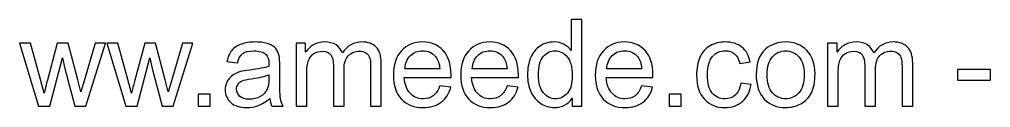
# Model space of a CAD drawing. Header units: millimetres. Extents: x 163 to 1278, y -605 to 37.
# Drawn here: x 850.6 to 1065.2, y -589.2 to -569.8 of the extents above; entities that cross this region are included whole.
import ezdxf

# ---------------------------------------------------------------- set-up
doc = ezdxf.new("R2010")
doc.units = ezdxf.units.MM
doc.header["$MEASUREMENT"] = 0
doc.layers.add('Layer 1', color=7, linetype='Continuous')

msp = doc.modelspace()

# ---------------------------------------------------------------- linework, layer by layer
at = {"layer": 'Layer 1', "color": 250}
for points, knots in [([(972.7297, -588.9556), (972.7297, -588.9556), (972.7297, -587.1955), (972.7297, -587.1955), (972.7297, -587.1955), (971.8518, -588.5635), (970.5596, -589.2497), (968.8529, -589.2497), (968.8529, -589.2497), (967.7478, -589.2497), (966.7318, -588.9467), (965.8094, -588.3362), (965.8094, -588.3362), (964.8826, -587.7302), (964.1651, -586.8791), (963.6527, -585.7918), (963.6527, -585.7918), (963.1447, -584.7001), (962.8907, -583.4479), (962.8907, -582.0309), (962.8907, -582.0309), (962.8907, -580.6495), (963.1224, -579.3974), (963.5814, -578.27), (963.5814, -578.27), (964.0448, -577.1471), (964.7355, -576.2826), (965.6579, -575.6855), (965.6579, -575.6855), (966.5759, -575.0839), (967.6097, -574.7854), (968.7459, -574.7854), (968.7459, -574.7854), (969.5837, -574.7854), (970.3278, -574.9636), (970.9784, -575.3156), (970.9784, -575.3156), (971.629, -575.6677), (972.1593, -576.1311), (972.5692, -576.697), (972.5692, -576.697), (972.5692, -576.697), (972.5692, -569.8124), (972.5692, -569.8124), (972.5692, -569.8124), (972.5692, -569.8124), (974.922, -569.8124), (974.922, -569.8124), (974.922, -569.8124), (974.922, -569.8124), (974.922, -588.9556), (974.922, -588.9556), (974.922, -588.9556), (974.922, -588.9556), (972.7297, -588.9556), (972.7297, -588.9556)], [0, 0, 0, 0, 0.06666667, 0.06666667, 0.06666667, 0.06666667, 0.13333333, 0.13333333, 0.13333333, 0.13333333, 0.2, 0.2, 0.2, 0.2, 0.26666667, 0.26666667, 0.26666667, 0.26666667, 0.33333333, 0.33333333, 0.33333333, 0.33333333, 0.4, 0.4, 0.4, 0.4, 0.46666667, 0.46666667, 0.46666667, 0.46666667, 0.53333333, 0.53333333, 0.53333333, 0.53333333, 0.6, 0.6, 0.6, 0.6, 0.66666667, 0.66666667, 0.66666667, 0.66666667, 0.73333333, 0.73333333, 0.73333333, 0.73333333, 0.8, 0.8, 0.8, 0.8, 0.86666667, 0.86666667, 0.86666667, 0.86666667, 1, 1, 1, 1]), ([(854.8183, -588.9556), (854.8183, -588.9556), (850.6251, -575.0795), (850.6251, -575.0795), (850.6251, -575.0795), (850.6251, -575.0795), (853.0849, -575.0795), (853.0849, -575.0795), (853.0849, -575.0795), (853.0849, -575.0795), (855.2995, -583.087), (855.2995, -583.087), (855.2995, -583.087), (855.2995, -583.087), (856.0838, -586.0681), (856.0838, -586.0681), (856.0838, -586.0681), (856.115, -585.921), (856.3556, -584.9674), (856.8012, -583.2073), (856.8012, -583.2073), (856.8012, -583.2073), (858.9981, -575.0795), (858.9981, -575.0795), (858.9981, -575.0795), (858.9981, -575.0795), (861.4088, -575.0795), (861.4088, -575.0795), (861.4088, -575.0795), (861.4088, -575.0795), (863.4987, -583.136), (863.4987, -583.136), (863.4987, -583.136), (863.4987, -583.136), (864.1804, -585.7784), (864.1804, -585.7784), (864.1804, -585.7784), (864.1804, -585.7784), (864.9781, -583.1004), (864.9781, -583.1004), (864.9781, -583.1004), (864.9781, -583.1004), (867.3754, -575.0795), (867.3754, -575.0795), (867.3754, -575.0795), (867.3754, -575.0795), (869.6614, -575.0795), (869.6614, -575.0795), (869.6614, -575.0795), (869.6614, -575.0795), (865.3078, -588.9556), (865.3078, -588.9556), (865.3078, -588.9556), (865.3078, -588.9556), (862.8748, -588.9556), (862.8748, -588.9556), (862.8748, -588.9556), (862.8748, -588.9556), (860.6735, -580.654), (860.6735, -580.654), (860.6735, -580.654), (860.6735, -580.654), (860.1165, -578.2789), (860.1165, -578.2789), (860.1165, -578.2789), (860.1165, -578.2789), (857.3092, -588.9556), (857.3092, -588.9556), (857.3092, -588.9556), (857.3092, -588.9556), (854.8183, -588.9556), (854.8183, -588.9556)], [0, 0, 0, 0, 0.05263158, 0.05263158, 0.05263158, 0.05263158, 0.10526316, 0.10526316, 0.10526316, 0.10526316, 0.15789474, 0.15789474, 0.15789474, 0.15789474, 0.21052632, 0.21052632, 0.21052632, 0.21052632, 0.26315789, 0.26315789, 0.26315789, 0.26315789, 0.31578947, 0.31578947, 0.31578947, 0.31578947, 0.36842105, 0.36842105, 0.36842105, 0.36842105, 0.42105263, 0.42105263, 0.42105263, 0.42105263, 0.47368421, 0.47368421, 0.47368421, 0.47368421, 0.52631579, 0.52631579, 0.52631579, 0.52631579, 0.57894737, 0.57894737, 0.57894737, 0.57894737, 0.63157895, 0.63157895, 0.63157895, 0.63157895, 0.68421053, 0.68421053, 0.68421053, 0.68421053, 0.73684211, 0.73684211, 0.73684211, 0.73684211, 0.78947368, 0.78947368, 0.78947368, 0.78947368, 0.84210526, 0.84210526, 0.84210526, 0.84210526, 0.89473684, 0.89473684, 0.89473684, 0.89473684, 1, 1, 1, 1]), ([(874.1264, -588.9556), (874.1264, -588.9556), (869.9332, -575.0795), (869.9332, -575.0795), (869.9332, -575.0795), (869.9332, -575.0795), (872.393, -575.0795), (872.393, -575.0795), (872.393, -575.0795), (872.393, -575.0795), (874.6076, -583.087), (874.6076, -583.087), (874.6076, -583.087), (874.6076, -583.087), (875.3919, -586.0681), (875.3919, -586.0681), (875.3919, -586.0681), (875.4231, -585.921), (875.6637, -584.9674), (876.1093, -583.2073), (876.1093, -583.2073), (876.1093, -583.2073), (878.3062, -575.0795), (878.3062, -575.0795), (878.3062, -575.0795), (878.3062, -575.0795), (880.7169, -575.0795), (880.7169, -575.0795), (880.7169, -575.0795), (880.7169, -575.0795), (882.8068, -583.136), (882.8068, -583.136), (882.8068, -583.136), (882.8068, -583.136), (883.4885, -585.7784), (883.4885, -585.7784), (883.4885, -585.7784), (883.4885, -585.7784), (884.2862, -583.1004), (884.2862, -583.1004), (884.2862, -583.1004), (884.2862, -583.1004), (886.6835, -575.0795), (886.6835, -575.0795), (886.6835, -575.0795), (886.6835, -575.0795), (888.9695, -575.0795), (888.9695, -575.0795), (888.9695, -575.0795), (888.9695, -575.0795), (884.6159, -588.9556), (884.6159, -588.9556), (884.6159, -588.9556), (884.6159, -588.9556), (882.1829, -588.9556), (882.1829, -588.9556), (882.1829, -588.9556), (882.1829, -588.9556), (879.9816, -580.654), (879.9816, -580.654), (879.9816, -580.654), (879.9816, -580.654), (879.4246, -578.2789), (879.4246, -578.2789), (879.4246, -578.2789), (879.4246, -578.2789), (876.6173, -588.9556), (876.6173, -588.9556), (876.6173, -588.9556), (876.6173, -588.9556), (874.1264, -588.9556), (874.1264, -588.9556)], [0, 0, 0, 0, 0.05263158, 0.05263158, 0.05263158, 0.05263158, 0.10526316, 0.10526316, 0.10526316, 0.10526316, 0.15789474, 0.15789474, 0.15789474, 0.15789474, 0.21052632, 0.21052632, 0.21052632, 0.21052632, 0.26315789, 0.26315789, 0.26315789, 0.26315789, 0.31578947, 0.31578947, 0.31578947, 0.31578947, 0.36842105, 0.36842105, 0.36842105, 0.36842105, 0.42105263, 0.42105263, 0.42105263, 0.42105263, 0.47368421, 0.47368421, 0.47368421, 0.47368421, 0.52631579, 0.52631579, 0.52631579, 0.52631579, 0.57894737, 0.57894737, 0.57894737, 0.57894737, 0.63157895, 0.63157895, 0.63157895, 0.63157895, 0.68421053, 0.68421053, 0.68421053, 0.68421053, 0.73684211, 0.73684211, 0.73684211, 0.73684211, 0.78947368, 0.78947368, 0.78947368, 0.78947368, 0.84210526, 0.84210526, 0.84210526, 0.84210526, 0.89473684, 0.89473684, 0.89473684, 0.89473684, 1, 1, 1, 1]), ([(905.9559, -587.2177), (905.0825, -587.9619), (904.2403, -588.4833), (903.4338, -588.7907), (903.4338, -588.7907), (902.6272, -589.0982), (901.7628, -589.2497), (900.8359, -589.2497), (900.8359, -589.2497), (899.3119, -589.2497), (898.14, -588.8798), (897.3201, -588.1357), (897.3201, -588.1357), (896.5002, -587.396), (896.0902, -586.4468), (896.0902, -585.2927), (896.0902, -585.2927), (896.0902, -584.6154), (896.2462, -583.996), (896.5536, -583.4346), (896.5536, -583.4346), (896.8656, -582.8731), (897.2711, -582.4275), (897.7701, -582.0888), (897.7701, -582.0888), (898.2737, -581.7502), (898.8351, -581.4917), (899.4634, -581.3179), (899.4634, -581.3179), (899.9269, -581.1976), (900.6265, -581.0818), (901.5578, -580.9659), (901.5578, -580.9659), (903.4561, -580.7431), (904.8597, -580.4713), (905.7554, -580.1594), (905.7554, -580.1594), (905.7643, -579.8385), (905.7687, -579.6335), (905.7687, -579.5489), (905.7687, -579.5489), (905.7687, -578.5953), (905.5459, -577.9224), (905.1003, -577.5303), (905.1003, -577.5303), (904.4988, -577), (903.6031, -576.7371), (902.4178, -576.7371), (902.4178, -576.7371), (901.3082, -576.7371), (900.4883, -576.9332), (899.9625, -577.3209), (899.9625, -577.3209), (899.4322, -577.7085), (899.0446, -578.3948), (898.7906, -579.384), (898.7906, -579.384), (898.7906, -579.384), (896.4913, -579.0632), (896.4913, -579.0632), (896.4913, -579.0632), (896.7007, -578.0784), (897.0438, -577.2807), (897.5251, -576.6747), (897.5251, -576.6747), (898.0063, -576.0687), (898.7015, -575.6053), (899.6105, -575.2755), (899.6105, -575.2755), (900.5151, -574.9502), (901.5711, -574.7854), (902.7654, -574.7854), (902.7654, -574.7854), (903.9507, -574.7854), (904.9176, -574.9235), (905.6618, -575.2042), (905.6618, -575.2042), (906.4015, -575.485), (906.9496, -575.8325), (907.2972, -576.2559), (907.2972, -576.2559), (907.6447, -576.6792), (907.8898, -577.2139), (908.0324, -577.86), (908.0324, -577.86), (908.1082, -578.2611), (908.1483, -578.983), (908.1483, -580.0212), (908.1483, -580.0212), (908.1483, -580.0212), (908.1483, -583.1405), (908.1483, -583.1405), (908.1483, -583.1405), (908.1483, -585.3195), (908.1973, -586.6964), (908.2953, -587.2801), (908.2953, -587.2801), (908.3889, -587.8639), (908.585, -588.4209), (908.8702, -588.9556), (908.8702, -588.9556), (908.8702, -588.9556), (906.4104, -588.9556), (906.4104, -588.9556), (906.4104, -588.9556), (906.1742, -588.461), (906.0227, -587.8817), (905.9559, -587.2177)], [0, 0, 0, 0, 0.03571429, 0.03571429, 0.03571429, 0.03571429, 0.07142857, 0.07142857, 0.07142857, 0.07142857, 0.10714286, 0.10714286, 0.10714286, 0.10714286, 0.14285714, 0.14285714, 0.14285714, 0.14285714, 0.17857143, 0.17857143, 0.17857143, 0.17857143, 0.21428571, 0.21428571, 0.21428571, 0.21428571, 0.25, 0.25, 0.25, 0.25, 0.28571429, 0.28571429, 0.28571429, 0.28571429, 0.32142857, 0.32142857, 0.32142857, 0.32142857, 0.35714286, 0.35714286, 0.35714286, 0.35714286, 0.39285714, 0.39285714, 0.39285714, 0.39285714, 0.42857143, 0.42857143, 0.42857143, 0.42857143, 0.46428571, 0.46428571, 0.46428571, 0.46428571, 0.5, 0.5, 0.5, 0.5, 0.53571429, 0.53571429, 0.53571429, 0.53571429, 0.57142857, 0.57142857, 0.57142857, 0.57142857, 0.60714286, 0.60714286, 0.60714286, 0.60714286, 0.64285714, 0.64285714, 0.64285714, 0.64285714, 0.67857143, 0.67857143, 0.67857143, 0.67857143, 0.71428571, 0.71428571, 0.71428571, 0.71428571, 0.75, 0.75, 0.75, 0.75, 0.78571429, 0.78571429, 0.78571429, 0.78571429, 0.82142857, 0.82142857, 0.82142857, 0.82142857, 0.85714286, 0.85714286, 0.85714286, 0.85714286, 0.89285714, 0.89285714, 0.89285714, 0.89285714, 0.92857143, 0.92857143, 0.92857143, 0.92857143, 1, 1, 1, 1]), ([(911.7621, -588.9556), (911.7621, -588.9556), (911.7621, -575.0795), (911.7621, -575.0795), (911.7621, -575.0795), (911.7621, -575.0795), (913.8743, -575.0795), (913.8743, -575.0795), (913.8743, -575.0795), (913.8743, -575.0795), (913.8743, -577.0401), (913.8743, -577.0401), (913.8743, -577.0401), (914.3065, -576.3628), (914.8858, -575.8147), (915.6077, -575.4048), (915.6077, -575.4048), (916.3295, -574.9903), (917.1495, -574.7854), (918.0719, -574.7854), (918.0719, -574.7854), (919.0968, -574.7854), (919.9389, -574.9993), (920.594, -575.4226), (920.594, -575.4226), (921.249, -575.8504), (921.7125, -576.443), (921.9798, -577.2095), (921.9798, -577.2095), (923.0849, -575.5919), (924.5153, -574.7854), (926.2799, -574.7854), (926.2799, -574.7854), (927.6613, -574.7854), (928.7263, -575.1641), (929.466, -575.9261), (929.466, -575.9261), (930.2101, -576.6881), (930.5845, -577.86), (930.5845, -579.4419), (930.5845, -579.4419), (930.5845, -579.4419), (930.5845, -588.9556), (930.5845, -588.9556), (930.5845, -588.9556), (930.5845, -588.9556), (928.2317, -588.9556), (928.2317, -588.9556), (928.2317, -588.9556), (928.2317, -588.9556), (928.2317, -580.2217), (928.2317, -580.2217), (928.2317, -580.2217), (928.2317, -579.286), (928.1514, -578.6087), (927.9999, -578.1942), (927.9999, -578.1942), (927.8484, -577.7798), (927.5722, -577.4501), (927.1667, -577.1961), (927.1667, -577.1961), (926.7656, -576.9421), (926.2933, -576.8173), (925.7541, -576.8173), (925.7541, -576.8173), (924.7738, -576.8173), (923.9628, -577.1426), (923.3166, -577.7887), (923.3166, -577.7887), (922.6705, -578.4393), (922.3497, -579.4776), (922.3497, -580.9035), (922.3497, -580.9035), (922.3497, -580.9035), (922.3497, -588.9556), (922.3497, -588.9556), (922.3497, -588.9556), (922.3497, -588.9556), (919.9969, -588.9556), (919.9969, -588.9556), (919.9969, -588.9556), (919.9969, -588.9556), (919.9969, -579.9499), (919.9969, -579.9499), (919.9969, -579.9499), (919.9969, -578.9072), (919.8053, -578.1229), (919.422, -577.6016), (919.422, -577.6016), (919.0388, -577.0802), (918.4105, -576.8173), (917.5416, -576.8173), (917.5416, -576.8173), (916.8821, -576.8173), (916.2716, -576.9911), (915.7102, -577.3387), (915.7102, -577.3387), (915.1487, -577.6862), (914.7432, -578.1942), (914.4892, -578.8671), (914.4892, -578.8671), (914.2397, -579.5355), (914.1149, -580.5025), (914.1149, -581.7635), (914.1149, -581.7635), (914.1149, -581.7635), (914.1149, -588.9556), (914.1149, -588.9556), (914.1149, -588.9556), (914.1149, -588.9556), (911.7621, -588.9556), (911.7621, -588.9556)], [0, 0, 0, 0, 0.03448276, 0.03448276, 0.03448276, 0.03448276, 0.06896552, 0.06896552, 0.06896552, 0.06896552, 0.10344828, 0.10344828, 0.10344828, 0.10344828, 0.13793103, 0.13793103, 0.13793103, 0.13793103, 0.17241379, 0.17241379, 0.17241379, 0.17241379, 0.20689655, 0.20689655, 0.20689655, 0.20689655, 0.24137931, 0.24137931, 0.24137931, 0.24137931, 0.27586207, 0.27586207, 0.27586207, 0.27586207, 0.31034483, 0.31034483, 0.31034483, 0.31034483, 0.34482759, 0.34482759, 0.34482759, 0.34482759, 0.37931034, 0.37931034, 0.37931034, 0.37931034, 0.4137931, 0.4137931, 0.4137931, 0.4137931, 0.44827586, 0.44827586, 0.44827586, 0.44827586, 0.48275862, 0.48275862, 0.48275862, 0.48275862, 0.51724138, 0.51724138, 0.51724138, 0.51724138, 0.55172414, 0.55172414, 0.55172414, 0.55172414, 0.5862069, 0.5862069, 0.5862069, 0.5862069, 0.62068966, 0.62068966, 0.62068966, 0.62068966, 0.65517241, 0.65517241, 0.65517241, 0.65517241, 0.68965517, 0.68965517, 0.68965517, 0.68965517, 0.72413793, 0.72413793, 0.72413793, 0.72413793, 0.75862069, 0.75862069, 0.75862069, 0.75862069, 0.79310345, 0.79310345, 0.79310345, 0.79310345, 0.82758621, 0.82758621, 0.82758621, 0.82758621, 0.86206897, 0.86206897, 0.86206897, 0.86206897, 0.89655172, 0.89655172, 0.89655172, 0.89655172, 0.93103448, 0.93103448, 0.93103448, 0.93103448, 1, 1, 1, 1]), ([(943.498, -584.4639), (943.498, -584.4639), (945.931, -584.7847), (945.931, -584.7847), (945.931, -584.7847), (945.5523, -586.1973), (944.8438, -587.2979), (943.81, -588.0778), (943.81, -588.0778), (942.7762, -588.8576), (941.4572, -589.2497), (939.8485, -589.2497), (939.8485, -589.2497), (937.8255, -589.2497), (936.2213, -588.6259), (935.036, -587.3782), (935.036, -587.3782), (933.8507, -586.1349), (933.258, -584.3837), (933.258, -582.1334), (933.258, -582.1334), (933.258, -579.8073), (933.8552, -577.9982), (935.0538, -576.7148), (935.0538, -576.7148), (936.2525, -575.427), (937.8077, -574.7854), (939.7193, -574.7854), (939.7193, -574.7854), (941.5686, -574.7854), (943.0792, -575.4137), (944.2511, -576.6747), (944.2511, -576.6747), (945.4231, -577.9358), (946.0113, -579.7093), (946.0113, -581.9952), (946.0113, -581.9952), (946.0113, -582.1334), (946.0068, -582.3428), (945.9979, -582.6191), (945.9979, -582.6191), (945.9979, -582.6191), (935.6643, -582.6191), (935.6643, -582.6191), (935.6643, -582.6191), (935.7534, -584.1386), (936.1812, -585.3061), (936.9566, -586.1126), (936.9566, -586.1126), (937.7275, -586.9192), (938.6944, -587.3247), (939.8485, -587.3247), (939.8485, -587.3247), (940.7086, -587.3247), (941.4438, -587.0974), (942.0498, -586.6429), (942.0498, -586.6429), (942.6603, -586.1884), (943.1416, -585.4621), (943.498, -584.4639)], [0, 0, 0, 0, 0.0625, 0.0625, 0.0625, 0.0625, 0.125, 0.125, 0.125, 0.125, 0.1875, 0.1875, 0.1875, 0.1875, 0.25, 0.25, 0.25, 0.25, 0.3125, 0.3125, 0.3125, 0.3125, 0.375, 0.375, 0.375, 0.375, 0.4375, 0.4375, 0.4375, 0.4375, 0.5, 0.5, 0.5, 0.5, 0.5625, 0.5625, 0.5625, 0.5625, 0.625, 0.625, 0.625, 0.625, 0.6875, 0.6875, 0.6875, 0.6875, 0.75, 0.75, 0.75, 0.75, 0.8125, 0.8125, 0.8125, 0.8125, 0.875, 0.875, 0.875, 0.875, 1, 1, 1, 1]), ([(958.3678, -584.4639), (958.3678, -584.4639), (960.8008, -584.7847), (960.8008, -584.7847), (960.8008, -584.7847), (960.4221, -586.1973), (959.7136, -587.2979), (958.6798, -588.0778), (958.6798, -588.0778), (957.646, -588.8576), (956.327, -589.2497), (954.7183, -589.2497), (954.7183, -589.2497), (952.6953, -589.2497), (951.0911, -588.6259), (949.9058, -587.3782), (949.9058, -587.3782), (948.7205, -586.1349), (948.1278, -584.3837), (948.1278, -582.1334), (948.1278, -582.1334), (948.1278, -579.8073), (948.725, -577.9982), (949.9236, -576.7148), (949.9236, -576.7148), (951.1223, -575.427), (952.6775, -574.7854), (954.5891, -574.7854), (954.5891, -574.7854), (956.4384, -574.7854), (957.949, -575.4137), (959.1209, -576.6747), (959.1209, -576.6747), (960.2929, -577.9358), (960.8811, -579.7093), (960.8811, -581.9952), (960.8811, -581.9952), (960.8811, -582.1334), (960.8766, -582.3428), (960.8677, -582.6191), (960.8677, -582.6191), (960.8677, -582.6191), (950.5341, -582.6191), (950.5341, -582.6191), (950.5341, -582.6191), (950.6232, -584.1386), (951.051, -585.3061), (951.8264, -586.1126), (951.8264, -586.1126), (952.5973, -586.9192), (953.5642, -587.3247), (954.7183, -587.3247), (954.7183, -587.3247), (955.5784, -587.3247), (956.3136, -587.0974), (956.9196, -586.6429), (956.9196, -586.6429), (957.5301, -586.1884), (958.0114, -585.4621), (958.3678, -584.4639)], [0, 0, 0, 0, 0.0625, 0.0625, 0.0625, 0.0625, 0.125, 0.125, 0.125, 0.125, 0.1875, 0.1875, 0.1875, 0.1875, 0.25, 0.25, 0.25, 0.25, 0.3125, 0.3125, 0.3125, 0.3125, 0.375, 0.375, 0.375, 0.375, 0.4375, 0.4375, 0.4375, 0.4375, 0.5, 0.5, 0.5, 0.5, 0.5625, 0.5625, 0.5625, 0.5625, 0.625, 0.625, 0.625, 0.625, 0.6875, 0.6875, 0.6875, 0.6875, 0.75, 0.75, 0.75, 0.75, 0.8125, 0.8125, 0.8125, 0.8125, 0.875, 0.875, 0.875, 0.875, 1, 1, 1, 1]), ([(988.1074, -584.4639), (988.1074, -584.4639), (990.5404, -584.7847), (990.5404, -584.7847), (990.5404, -584.7847), (990.1617, -586.1973), (989.4532, -587.2979), (988.4194, -588.0778), (988.4194, -588.0778), (987.3856, -588.8576), (986.0666, -589.2497), (984.4579, -589.2497), (984.4579, -589.2497), (982.4349, -589.2497), (980.8307, -588.6259), (979.6454, -587.3782), (979.6454, -587.3782), (978.4601, -586.1349), (977.8674, -584.3837), (977.8674, -582.1334), (977.8674, -582.1334), (977.8674, -579.8073), (978.4646, -577.9982), (979.6632, -576.7148), (979.6632, -576.7148), (980.8619, -575.427), (982.4171, -574.7854), (984.3287, -574.7854), (984.3287, -574.7854), (986.178, -574.7854), (987.6886, -575.4137), (988.8605, -576.6747), (988.8605, -576.6747), (990.0325, -577.9358), (990.6207, -579.7093), (990.6207, -581.9952), (990.6207, -581.9952), (990.6207, -582.1334), (990.6162, -582.3428), (990.6073, -582.6191), (990.6073, -582.6191), (990.6073, -582.6191), (980.2737, -582.6191), (980.2737, -582.6191), (980.2737, -582.6191), (980.3628, -584.1386), (980.7906, -585.3061), (981.566, -586.1126), (981.566, -586.1126), (982.3369, -586.9192), (983.3038, -587.3247), (984.4579, -587.3247), (984.4579, -587.3247), (985.318, -587.3247), (986.0532, -587.0974), (986.6592, -586.6429), (986.6592, -586.6429), (987.2697, -586.1884), (987.751, -585.4621), (988.1074, -584.4639)], [0, 0, 0, 0, 0.0625, 0.0625, 0.0625, 0.0625, 0.125, 0.125, 0.125, 0.125, 0.1875, 0.1875, 0.1875, 0.1875, 0.25, 0.25, 0.25, 0.25, 0.3125, 0.3125, 0.3125, 0.3125, 0.375, 0.375, 0.375, 0.375, 0.4375, 0.4375, 0.4375, 0.4375, 0.5, 0.5, 0.5, 0.5, 0.5625, 0.5625, 0.5625, 0.5625, 0.625, 0.625, 0.625, 0.625, 0.6875, 0.6875, 0.6875, 0.6875, 0.75, 0.75, 0.75, 0.75, 0.8125, 0.8125, 0.8125, 0.8125, 0.875, 0.875, 0.875, 0.875, 1, 1, 1, 1]), ([(1010.0044, -583.8757), (1010.0044, -583.8757), (1012.3037, -584.1965), (1012.3037, -584.1965), (1012.3037, -584.1965), (1012.0497, -585.7784), (1011.4081, -587.0128), (1010.3698, -587.9084), (1010.3698, -587.9084), (1009.3315, -588.8041), (1008.0527, -589.2497), (1006.5421, -589.2497), (1006.5421, -589.2497), (1004.6482, -589.2497), (1003.1243, -588.6303), (1001.9746, -587.3915), (1001.9746, -587.3915), (1000.8205, -586.1527), (1000.2457, -584.3792), (1000.2457, -582.071), (1000.2457, -582.071), (1000.2457, -580.5738), (1000.4952, -579.2681), (1000.9898, -578.1452), (1000.9898, -578.1452), (1001.4844, -577.0268), (1002.2375, -576.1846), (1003.2535, -575.6276), (1003.2535, -575.6276), (1004.265, -575.0661), (1005.3657, -574.7854), (1006.5599, -574.7854), (1006.5599, -574.7854), (1008.0616, -574.7854), (1009.2959, -575.1641), (1010.2495, -575.9261), (1010.2495, -575.9261), (1011.2075, -576.6881), (1011.8225, -577.7709), (1012.0898, -579.1701), (1012.0898, -579.1701), (1012.0898, -579.1701), (1009.8172, -579.5177), (1009.8172, -579.5177), (1009.8172, -579.5177), (1009.5989, -578.5864), (1009.2157, -577.8868), (1008.6587, -577.4144), (1008.6587, -577.4144), (1008.1061, -576.9465), (1007.4377, -576.7104), (1006.6535, -576.7104), (1006.6535, -576.7104), (1005.4681, -576.7104), (1004.5056, -577.1337), (1003.7615, -577.9803), (1003.7615, -577.9803), (1003.0218, -578.8315), (1002.6519, -580.1683), (1002.6519, -582.0042), (1002.6519, -582.0042), (1002.6519, -583.8668), (1003.0084, -585.217), (1003.7214, -586.0592), (1003.7214, -586.0592), (1004.4388, -586.9014), (1005.3701, -587.3247), (1006.5153, -587.3247), (1006.5153, -587.3247), (1007.4422, -587.3247), (1008.2131, -587.044), (1008.828, -586.478), (1008.828, -586.478), (1009.4474, -585.9166), (1009.8395, -585.0476), (1010.0044, -583.8757)], [0, 0, 0, 0, 0.05, 0.05, 0.05, 0.05, 0.1, 0.1, 0.1, 0.1, 0.15, 0.15, 0.15, 0.15, 0.2, 0.2, 0.2, 0.2, 0.25, 0.25, 0.25, 0.25, 0.3, 0.3, 0.3, 0.3, 0.35, 0.35, 0.35, 0.35, 0.4, 0.4, 0.4, 0.4, 0.45, 0.45, 0.45, 0.45, 0.5, 0.5, 0.5, 0.5, 0.55, 0.55, 0.55, 0.55, 0.6, 0.6, 0.6, 0.6, 0.65, 0.65, 0.65, 0.65, 0.7, 0.7, 0.7, 0.7, 0.75, 0.75, 0.75, 0.75, 0.8, 0.8, 0.8, 0.8, 0.85, 0.85, 0.85, 0.85, 0.9, 0.9, 0.9, 0.9, 1, 1, 1, 1]), ([(1013.4266, -582.0175), (1013.4266, -579.4553), (1014.1396, -577.557), (1015.57, -576.3227), (1015.57, -576.3227), (1016.7597, -575.2978), (1018.2169, -574.7854), (1019.9324, -574.7854), (1019.9324, -574.7854), (1021.8352, -574.7854), (1023.3948, -575.4092), (1024.6068, -576.6569), (1024.6068, -576.6569), (1025.8144, -577.9001), (1026.4204, -579.6246), (1026.4204, -581.8215), (1026.4204, -581.8215), (1026.4204, -583.6039), (1026.1531, -585.0031), (1025.6184, -586.0235), (1025.6184, -586.0235), (1025.0836, -587.044), (1024.3038, -587.8371), (1023.2789, -588.403), (1023.2789, -588.403), (1022.2585, -588.969), (1021.14, -589.2497), (1019.9324, -589.2497), (1019.9324, -589.2497), (1017.9896, -589.2497), (1016.4211, -588.6303), (1015.2224, -587.3871), (1015.2224, -587.3871), (1014.0237, -586.1438), (1013.4266, -584.3525), (1013.4266, -582.0175)], [0, 0, 0, 0, 0.1, 0.1, 0.1, 0.1, 0.2, 0.2, 0.2, 0.2, 0.3, 0.3, 0.3, 0.3, 0.4, 0.4, 0.4, 0.4, 0.5, 0.5, 0.5, 0.5, 0.6, 0.6, 0.6, 0.6, 0.7, 0.7, 0.7, 0.7, 0.8, 0.8, 0.8, 0.8, 1, 1, 1, 1]), ([(1029.1787, -588.9556), (1029.1787, -588.9556), (1029.1787, -575.0795), (1029.1787, -575.0795), (1029.1787, -575.0795), (1029.1787, -575.0795), (1031.2909, -575.0795), (1031.2909, -575.0795), (1031.2909, -575.0795), (1031.2909, -575.0795), (1031.2909, -577.0401), (1031.2909, -577.0401), (1031.2909, -577.0401), (1031.7231, -576.3628), (1032.3024, -575.8147), (1033.0243, -575.4048), (1033.0243, -575.4048), (1033.7461, -574.9903), (1034.5661, -574.7854), (1035.4885, -574.7854), (1035.4885, -574.7854), (1036.5134, -574.7854), (1037.3555, -574.9993), (1038.0106, -575.4226), (1038.0106, -575.4226), (1038.6656, -575.8504), (1039.1291, -576.443), (1039.3964, -577.2095), (1039.3964, -577.2095), (1040.5015, -575.5919), (1041.9319, -574.7854), (1043.6965, -574.7854), (1043.6965, -574.7854), (1045.0779, -574.7854), (1046.1429, -575.1641), (1046.8826, -575.9261), (1046.8826, -575.9261), (1047.6267, -576.6881), (1048.0011, -577.86), (1048.0011, -579.4419), (1048.0011, -579.4419), (1048.0011, -579.4419), (1048.0011, -588.9556), (1048.0011, -588.9556), (1048.0011, -588.9556), (1048.0011, -588.9556), (1045.6483, -588.9556), (1045.6483, -588.9556), (1045.6483, -588.9556), (1045.6483, -588.9556), (1045.6483, -580.2217), (1045.6483, -580.2217), (1045.6483, -580.2217), (1045.6483, -579.286), (1045.568, -578.6087), (1045.4165, -578.1942), (1045.4165, -578.1942), (1045.265, -577.7798), (1044.9888, -577.4501), (1044.5833, -577.1961), (1044.5833, -577.1961), (1044.1822, -576.9421), (1043.7099, -576.8173), (1043.1707, -576.8173), (1043.1707, -576.8173), (1042.1904, -576.8173), (1041.3794, -577.1426), (1040.7332, -577.7887), (1040.7332, -577.7887), (1040.0871, -578.4393), (1039.7663, -579.4776), (1039.7663, -580.9035), (1039.7663, -580.9035), (1039.7663, -580.9035), (1039.7663, -588.9556), (1039.7663, -588.9556), (1039.7663, -588.9556), (1039.7663, -588.9556), (1037.4135, -588.9556), (1037.4135, -588.9556), (1037.4135, -588.9556), (1037.4135, -588.9556), (1037.4135, -579.9499), (1037.4135, -579.9499), (1037.4135, -579.9499), (1037.4135, -578.9072), (1037.2219, -578.1229), (1036.8386, -577.6016), (1036.8386, -577.6016), (1036.4554, -577.0802), (1035.8271, -576.8173), (1034.9582, -576.8173), (1034.9582, -576.8173), (1034.2987, -576.8173), (1033.6882, -576.9911), (1033.1268, -577.3387), (1033.1268, -577.3387), (1032.5653, -577.6862), (1032.1598, -578.1942), (1031.9058, -578.8671), (1031.9058, -578.8671), (1031.6563, -579.5355), (1031.5315, -580.5025), (1031.5315, -581.7635), (1031.5315, -581.7635), (1031.5315, -581.7635), (1031.5315, -588.9556), (1031.5315, -588.9556), (1031.5315, -588.9556), (1031.5315, -588.9556), (1029.1787, -588.9556), (1029.1787, -588.9556)], [0, 0, 0, 0, 0.03448276, 0.03448276, 0.03448276, 0.03448276, 0.06896552, 0.06896552, 0.06896552, 0.06896552, 0.10344828, 0.10344828, 0.10344828, 0.10344828, 0.13793103, 0.13793103, 0.13793103, 0.13793103, 0.17241379, 0.17241379, 0.17241379, 0.17241379, 0.20689655, 0.20689655, 0.20689655, 0.20689655, 0.24137931, 0.24137931, 0.24137931, 0.24137931, 0.27586207, 0.27586207, 0.27586207, 0.27586207, 0.31034483, 0.31034483, 0.31034483, 0.31034483, 0.34482759, 0.34482759, 0.34482759, 0.34482759, 0.37931034, 0.37931034, 0.37931034, 0.37931034, 0.4137931, 0.4137931, 0.4137931, 0.4137931, 0.44827586, 0.44827586, 0.44827586, 0.44827586, 0.48275862, 0.48275862, 0.48275862, 0.48275862, 0.51724138, 0.51724138, 0.51724138, 0.51724138, 0.55172414, 0.55172414, 0.55172414, 0.55172414, 0.5862069, 0.5862069, 0.5862069, 0.5862069, 0.62068966, 0.62068966, 0.62068966, 0.62068966, 0.65517241, 0.65517241, 0.65517241, 0.65517241, 0.68965517, 0.68965517, 0.68965517, 0.68965517, 0.72413793, 0.72413793, 0.72413793, 0.72413793, 0.75862069, 0.75862069, 0.75862069, 0.75862069, 0.79310345, 0.79310345, 0.79310345, 0.79310345, 0.82758621, 0.82758621, 0.82758621, 0.82758621, 0.86206897, 0.86206897, 0.86206897, 0.86206897, 0.89655172, 0.89655172, 0.89655172, 0.89655172, 0.93103448, 0.93103448, 0.93103448, 0.93103448, 1, 1, 1, 1]), ([(935.798, -580.6941), (935.798, -580.6941), (943.5248, -580.6941), (943.5248, -580.6941), (943.5248, -580.6941), (943.4223, -579.5266), (943.1237, -578.6532), (942.638, -578.0695), (942.638, -578.0695), (941.8939, -577.1649), (940.9224, -576.7104), (939.7327, -576.7104), (939.7327, -576.7104), (938.6543, -576.7104), (937.7497, -577.0713), (937.0145, -577.7932), (937.0145, -577.7932), (936.2837, -578.5151), (935.8782, -579.482), (935.798, -580.6941)], [0, 0, 0, 0, 0.16666667, 0.16666667, 0.16666667, 0.16666667, 0.33333333, 0.33333333, 0.33333333, 0.33333333, 0.5, 0.5, 0.5, 0.5, 0.66666667, 0.66666667, 0.66666667, 0.66666667, 1, 1, 1, 1]), ([(950.6678, -580.6941), (950.6678, -580.6941), (958.3946, -580.6941), (958.3946, -580.6941), (958.3946, -580.6941), (958.2921, -579.5266), (957.9935, -578.6532), (957.5078, -578.0695), (957.5078, -578.0695), (956.7637, -577.1649), (955.7922, -576.7104), (954.6025, -576.7104), (954.6025, -576.7104), (953.5241, -576.7104), (952.6195, -577.0713), (951.8843, -577.7932), (951.8843, -577.7932), (951.1535, -578.5151), (950.748, -579.482), (950.6678, -580.6941)], [0, 0, 0, 0, 0.16666667, 0.16666667, 0.16666667, 0.16666667, 0.33333333, 0.33333333, 0.33333333, 0.33333333, 0.5, 0.5, 0.5, 0.5, 0.66666667, 0.66666667, 0.66666667, 0.66666667, 1, 1, 1, 1]), ([(965.297, -582.0354), (965.297, -583.8089), (965.6713, -585.1323), (966.4243, -586.0102), (966.4243, -586.0102), (967.173, -586.888), (968.0597, -587.3247), (969.0802, -587.3247), (969.0802, -587.3247), (970.1095, -587.3247), (970.9829, -586.9058), (971.7048, -586.0681), (971.7048, -586.0681), (972.4222, -585.2303), (972.7831, -583.9515), (972.7831, -582.2314), (972.7831, -582.2314), (972.7831, -580.3421), (972.4177, -578.9518), (971.6825, -578.065), (971.6825, -578.065), (970.9517, -577.1783), (970.0471, -576.7371), (968.9732, -576.7371), (968.9732, -576.7371), (967.926, -576.7371), (967.0526, -577.1604), (966.3486, -578.0115), (966.3486, -578.0115), (965.649, -578.8626), (965.297, -580.2039), (965.297, -582.0354)], [0, 0, 0, 0, 0.11111111, 0.11111111, 0.11111111, 0.11111111, 0.22222222, 0.22222222, 0.22222222, 0.22222222, 0.33333333, 0.33333333, 0.33333333, 0.33333333, 0.44444444, 0.44444444, 0.44444444, 0.44444444, 0.55555556, 0.55555556, 0.55555556, 0.55555556, 0.66666667, 0.66666667, 0.66666667, 0.66666667, 0.77777778, 0.77777778, 0.77777778, 0.77777778, 1, 1, 1, 1]), ([(980.4074, -580.6941), (980.4074, -580.6941), (988.1342, -580.6941), (988.1342, -580.6941), (988.1342, -580.6941), (988.0317, -579.5266), (987.7331, -578.6532), (987.2474, -578.0695), (987.2474, -578.0695), (986.5033, -577.1649), (985.5318, -576.7104), (984.3421, -576.7104), (984.3421, -576.7104), (983.2637, -576.7104), (982.3591, -577.0713), (981.6239, -577.7932), (981.6239, -577.7932), (980.8931, -578.5151), (980.4876, -579.482), (980.4074, -580.6941)], [0, 0, 0, 0, 0.16666667, 0.16666667, 0.16666667, 0.16666667, 0.33333333, 0.33333333, 0.33333333, 0.33333333, 0.5, 0.5, 0.5, 0.5, 0.66666667, 0.66666667, 0.66666667, 0.66666667, 1, 1, 1, 1]), ([(1015.8329, -582.022), (1015.8329, -583.7955), (1016.2205, -585.1234), (1016.9959, -586.0012), (1016.9959, -586.0012), (1017.7757, -586.8835), (1018.7516, -587.3247), (1019.9324, -587.3247), (1019.9324, -587.3247), (1021.0999, -587.3247), (1022.0713, -586.8835), (1022.8511, -585.9968), (1022.8511, -585.9968), (1023.6265, -585.11), (1024.0142, -583.7598), (1024.0142, -581.9462), (1024.0142, -581.9462), (1024.0142, -580.2351), (1023.622, -578.9384), (1022.8422, -578.0606), (1022.8422, -578.0606), (1022.0624, -577.1783), (1021.091, -576.7371), (1019.9324, -576.7371), (1019.9324, -576.7371), (1018.7516, -576.7371), (1017.7757, -577.1738), (1016.9959, -578.0516), (1016.9959, -578.0516), (1016.2205, -578.9295), (1015.8329, -580.2529), (1015.8329, -582.022)], [0, 0, 0, 0, 0.11111111, 0.11111111, 0.11111111, 0.11111111, 0.22222222, 0.22222222, 0.22222222, 0.22222222, 0.33333333, 0.33333333, 0.33333333, 0.33333333, 0.44444444, 0.44444444, 0.44444444, 0.44444444, 0.55555556, 0.55555556, 0.55555556, 0.55555556, 0.66666667, 0.66666667, 0.66666667, 0.66666667, 0.77777778, 0.77777778, 0.77777778, 0.77777778, 1, 1, 1, 1]), ([(1057.9424, -583.2073), (1057.9424, -583.2073), (1057.9424, -580.8545), (1057.9424, -580.8545), (1057.9424, -580.8545), (1057.9424, -580.8545), (1065.2147, -580.8545), (1065.2147, -580.8545), (1065.2147, -580.8545), (1065.2147, -580.8545), (1065.2147, -583.2073), (1065.2147, -583.2073), (1065.2147, -583.2073), (1065.2147, -583.2073), (1057.9424, -583.2073), (1057.9424, -583.2073)], [0, 0, 0, 0, 0.2, 0.2, 0.2, 0.2, 0.4, 0.4, 0.4, 0.4, 0.6, 0.6, 0.6, 0.6, 1, 1, 1, 1]), ([(905.7687, -582.0042), (904.9132, -582.3517), (903.6298, -582.6458), (901.9187, -582.8865), (901.9187, -582.8865), (900.9473, -583.0246), (900.2611, -583.1806), (899.86, -583.3543), (899.86, -583.3543), (899.459, -583.5281), (899.1515, -583.7821), (898.9332, -584.1119), (898.9332, -584.1119), (898.7148, -584.4461), (898.6034, -584.8159), (898.6034, -585.2259), (898.6034, -585.2259), (898.6034, -585.8453), (898.8396, -586.3666), (899.3164, -586.781), (899.3164, -586.781), (899.7932, -587.1955), (900.4883, -587.4049), (901.4018, -587.4049), (901.4018, -587.4049), (902.3064, -587.4049), (903.1129, -587.2088), (903.8215, -586.8122), (903.8215, -586.8122), (904.5255, -586.4201), (905.0469, -585.8809), (905.3766, -585.1991), (905.3766, -585.1991), (905.6306, -584.6689), (905.7554, -583.8891), (905.7554, -582.8597), (905.7554, -582.8597), (905.7554, -582.8597), (905.7687, -582.0042), (905.7687, -582.0042)], [0, 0, 0, 0, 0.09090909, 0.09090909, 0.09090909, 0.09090909, 0.18181818, 0.18181818, 0.18181818, 0.18181818, 0.27272727, 0.27272727, 0.27272727, 0.27272727, 0.36363636, 0.36363636, 0.36363636, 0.36363636, 0.45454545, 0.45454545, 0.45454545, 0.45454545, 0.54545455, 0.54545455, 0.54545455, 0.54545455, 0.63636364, 0.63636364, 0.63636364, 0.63636364, 0.72727273, 0.72727273, 0.72727273, 0.72727273, 0.81818182, 0.81818182, 0.81818182, 0.81818182, 1, 1, 1, 1]), ([(890.1325, -588.9556), (890.1325, -588.9556), (890.1325, -586.282), (890.1325, -586.282), (890.1325, -586.282), (890.1325, -586.282), (892.8061, -586.282), (892.8061, -586.282), (892.8061, -586.282), (892.8061, -586.282), (892.8061, -588.9556), (892.8061, -588.9556), (892.8061, -588.9556), (892.8061, -588.9556), (890.1325, -588.9556), (890.1325, -588.9556)], [0, 0, 0, 0, 0.2, 0.2, 0.2, 0.2, 0.4, 0.4, 0.4, 0.4, 0.6, 0.6, 0.6, 0.6, 1, 1, 1, 1]), ([(994.181, -588.9556), (994.181, -588.9556), (994.181, -586.282), (994.181, -586.282), (994.181, -586.282), (994.181, -586.282), (996.8546, -586.282), (996.8546, -586.282), (996.8546, -586.282), (996.8546, -586.282), (996.8546, -588.9556), (996.8546, -588.9556), (996.8546, -588.9556), (996.8546, -588.9556), (994.181, -588.9556), (994.181, -588.9556)], [0, 0, 0, 0, 0.2, 0.2, 0.2, 0.2, 0.4, 0.4, 0.4, 0.4, 0.6, 0.6, 0.6, 0.6, 1, 1, 1, 1])]:
    msp.add_open_spline(points, degree=3, knots=knots, dxfattribs=at)

doc.saveas('drawing.dxf')
